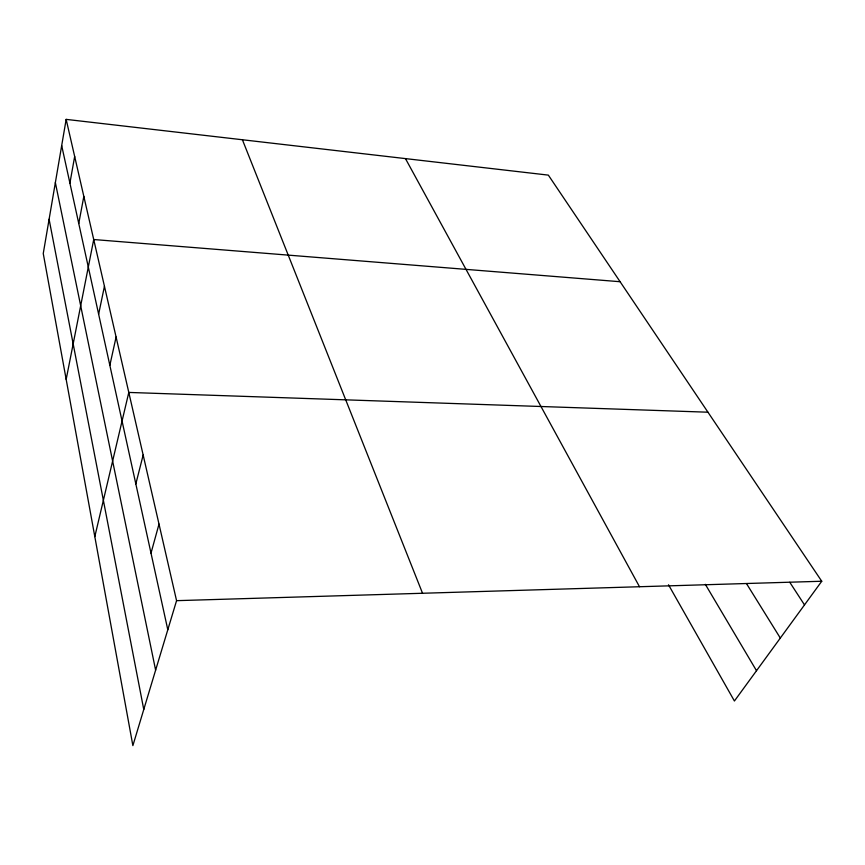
<?xml version="1.0" encoding="UTF-8"?>
<svg xmlns="http://www.w3.org/2000/svg" width="865" height="865" viewBox="0 0 865 865"><rect width="100%" height="100%" fill="white"/><g stroke="black" fill="none" stroke-linecap="round" stroke-linejoin="round"><path stroke-width="1.3" d="M66.162 119.381L43.25 253.531L132.875 745.619L176.568 600.667L66.162 119.381L548.345 175.119L821.75 581.248L734.417 701.007L668.494 584.772M69.914 183.131L74.671 156.457M78.758 223.505L83.829 196.398M66.172 379.389L93.723 239.529L620.097 281.72M98.632 314.179L104.449 286.25M109.844 365.322L116.094 337.036M94.815 536.614L128.799 392.429L707.948 412.205M135.837 483.903L143.157 455.022M151.007 553.135L159.009 524.082M176.568 600.667L821.75 581.248M789.777 582.275L804.504 604.905M746.592 583.756L780.317 638.067M705.332 584.329L756.507 670.71M405.458 158.598L639.495 586.73M242.405 139.752L422.542 593.26M61.685 145.601L167.799 629.752M55.36 182.602L155.624 670.159M49.1 219.267L143.763 709.495"/></g></svg>
